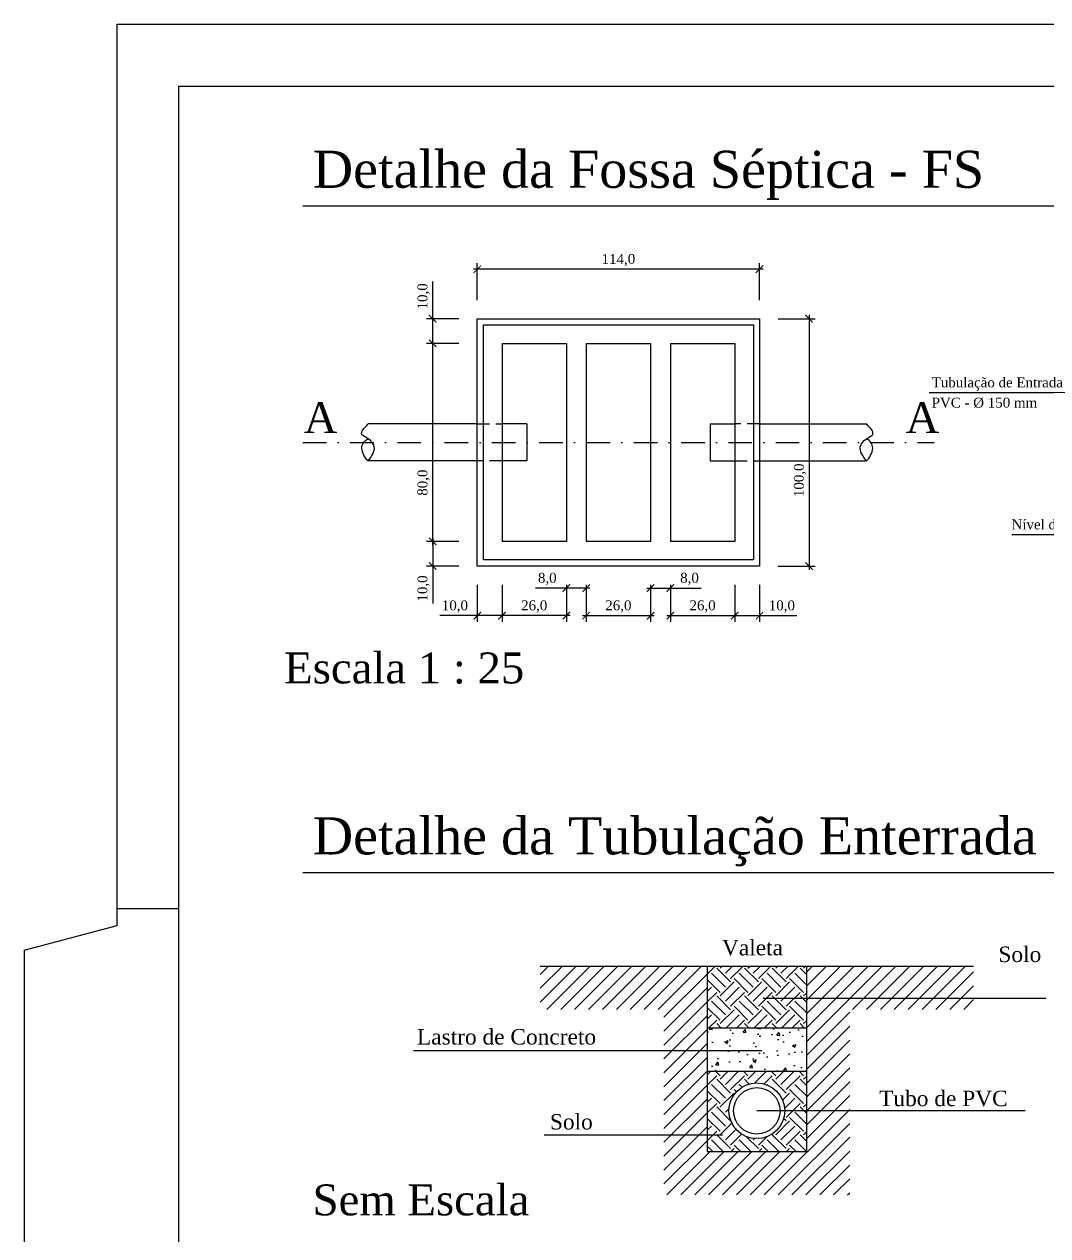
# Model space of a CAD drawing. Header units: millimetres. Extents: x 8900 to 13100, y 733 to 2933.
# Drawn here: x 8900 to 9727, y 1954 to 2933 of the extents above; entities that cross this region are included whole.
import ezdxf
from ezdxf.enums import TextEntityAlignment as Align

# ---------------------------------------------------------------- set-up
doc = ezdxf.new("R2010")
doc.units = ezdxf.units.MM
doc.linetypes.add('DASHDOT', pattern=[25.4, 12.7, -6.35, 0, -6.35])
doc.linetypes.add('HIDDEN', pattern=[0.375, 0.25, -0.125])
for name, color, linetype in [('001 - 0.050', 1, 'Continuous'), ('002 - 0.150', 2, 'Continuous'), ('003 - 0.250', 3, 'Continuous'), ('004 - 0.350', 4, 'Continuous'), ('006 - 0.500', 6, 'Continuous'), ('014 - 1.000', 14, 'Continuous')]:
    doc.layers.add(name, color=color, linetype=linetype)
doc.styles.add('style1', font='BOOKOS.TTF')
doc.styles.add('style2', font='BOOKOSBI.TTF')
doc.styles.add('style4', font='romantic.ttf')
doc.dimstyles.new('Externa', dxfattribs={"dimtxt": 10, "dimasz": 6, "dimexe": 5, "dimexo": 15, "dimgap": 2.5, "dimtad": 1, "dimdec": 1, "dimzin": 4, "dimtxsty": 'style4', "dimblk": 'ARCHTICK', "dimcen": 6, "dimdle": 3, "dimclrd": 256, "dimclre": 256, "dimclrt": 256, "dimadec": 4, "dimazin": 1, "dimtfac": 1, "dimtdec": 1, "dimtmove": 0, "dimatfit": 3, "dimldrblk": 'ARCHTICK', "dimfxl": 1, "dimlwd": -1, "dimlwe": -1, "dimarcsym": 0})
pattern_1 = [(45, (3520.87, -1138.625), (2e-15, 22.45064), [15.875, -15.875]), (45, (3516.66, -1134.415), (2e-15, 22.45064), [15.875, -15.875]), (45, (3512.451, -1130.206), (2e-15, 22.45064), [15.875, -15.875]), (135, (3512.451, -1127.4), (-22.45064, 2e-15), [15.875, -15.875]), (135, (3516.66, -1123.19), (-22.45064, 2e-15), [15.875, -15.875]), (135, (3520.87, -1118.98), (-22.45064, 2e-15), [15.875, -15.875])]

# ---------------------------------------------------------------- blocks, each defined once
blk = doc.blocks.new('_ArchTick')
at = {"color": 0, "const_width": 0.15}
blk.add_lwpolyline([(-0.5, -0.5), (0.5, 0.5)], dxfattribs=at)
blk = doc.blocks.new('*D6')
at = {"layer": '001 - 0.050', "ltscale": 2.5}
for p, q in [((9229.69, 2694.94), (9229.69, 2725.05)), ((9250.69, 2694.94), (9224.69, 2694.94)), ((9229.69, 2671.94), (9229.69, 2694.94)), ((9250.69, 2674.94), (9224.69, 2674.94))]:
    blk.add_line(p, q, dxfattribs=at)
at = {"layer": 'Defpoints', "color": 0, "ltscale": 2.5}
for p in [(9229.69, 2694.94), (9265.69, 2694.94), (9265.69, 2674.94)]:
    blk.add_point(p, dxfattribs=at)
at = {"layer": '001 - 0.050', "ltscale": 2.5, "xscale": 6, "yscale": 6, "zscale": 6}
for p, rotation in [((9229.69, 2694.94), 90), ((9229.69, 2674.94), 270)]:
    blk.add_blockref('_ArchTick', p, dxfattribs=dict(at, rotation=rotation))
at = {"layer": '001 - 0.050', "ltscale": 2.5, "insert": (9222.33, 2713), "char_height": 8, "attachment_point": 5, "rotation": 90, "style": 'style4'}
blk.add_mtext('10,0', dxfattribs=at)
blk = doc.blocks.new('*D7')
at = {"layer": '001 - 0.050', "ltscale": 2.5}
for p, q in [((9229.69, 2517.94), (9229.69, 2494.94)), ((9250.69, 2514.94), (9224.69, 2514.94)), ((9250.69, 2494.94), (9224.69, 2494.94)), ((9229.69, 2494.94), (9229.69, 2464.83))]:
    blk.add_line(p, q, dxfattribs=at)
at = {"layer": 'Defpoints', "color": 0, "ltscale": 2.5}
for p in [(9265.69, 2514.94), (9229.69, 2494.94), (9265.69, 2494.94)]:
    blk.add_point(p, dxfattribs=at)
at = {"layer": '001 - 0.050', "ltscale": 2.5, "xscale": 6, "yscale": 6, "zscale": 6}
for p, rotation in [((9229.69, 2514.94), 90), ((9229.69, 2494.94), 270)]:
    blk.add_blockref('_ArchTick', p, dxfattribs=dict(at, rotation=rotation))
at = {"layer": '001 - 0.050', "ltscale": 2.5, "insert": (9222.33, 2476.89), "char_height": 8, "attachment_point": 5, "rotation": 90, "style": 'style4'}
blk.add_mtext('10,0', dxfattribs=at)
blk = doc.blocks.new('*D8')
at = {"layer": '001 - 0.050', "ltscale": 2.5}
for p, q in [((9265.69, 2479.94), (9265.69, 2449.94)), ((9285.69, 2479.94), (9285.69, 2449.94)), ((9265.69, 2454.94), (9235.57, 2454.94)), ((9288.69, 2454.94), (9265.69, 2454.94))]:
    blk.add_line(p, q, dxfattribs=at)
at = {"layer": 'Defpoints', "color": 0, "ltscale": 2.5}
for p in [(9265.69, 2494.94), (9285.69, 2494.94), (9265.69, 2454.94)]:
    blk.add_point(p, dxfattribs=at)
at = {"layer": '001 - 0.050', "ltscale": 2.5, "xscale": 6, "yscale": 6, "zscale": 6, "rotation": 180}
blk.add_blockref('_ArchTick', (9265.69, 2454.94), dxfattribs=at)
at = {"layer": '001 - 0.050', "ltscale": 2.5, "xscale": 6, "yscale": 6, "zscale": 6}
blk.add_blockref('_ArchTick', (9285.69, 2454.94), dxfattribs=at)
at = {"layer": '001 - 0.050', "ltscale": 2.5, "insert": (9247.63, 2462.29), "char_height": 8, "attachment_point": 5, "style": 'style4'}
blk.add_mtext('10,0', dxfattribs=at)
blk = doc.blocks.new('*D9')
at = {"layer": '001 - 0.050', "ltscale": 2.5}
for p, q in [((9250.69, 2674.94), (9224.69, 2674.94)), ((9229.69, 2511.94), (9229.69, 2677.94)), ((9250.69, 2514.94), (9224.69, 2514.94))]:
    blk.add_line(p, q, dxfattribs=at)
at = {"layer": 'Defpoints', "color": 0, "ltscale": 2.5}
for p in [(9229.69, 2674.94), (9265.69, 2674.94), (9265.69, 2514.94)]:
    blk.add_point(p, dxfattribs=at)
at = {"layer": '001 - 0.050', "ltscale": 2.5, "xscale": 6, "yscale": 6, "zscale": 6}
for p, rotation in [((9229.69, 2674.94), 90), ((9229.69, 2514.94), 270)]:
    blk.add_blockref('_ArchTick', p, dxfattribs=dict(at, rotation=rotation))
at = {"layer": '001 - 0.050', "ltscale": 2.5, "insert": (9222.33, 2562.41), "char_height": 8, "attachment_point": 5, "rotation": 90, "style": 'style4'}
blk.add_mtext('80,0', dxfattribs=at)
blk = doc.blocks.new('*D11')
at = {"layer": '001 - 0.050', "ltscale": 2.5}
for p, q in [((9405.69, 2479.94), (9405.69, 2472.24)), ((9421.69, 2479.94), (9421.69, 2472.24)), ((9402.69, 2477.24), (9421.69, 2477.24)), ((9421.69, 2477.24), (9446.56, 2477.24))]:
    blk.add_line(p, q, dxfattribs=at)
at = {"layer": 'Defpoints', "color": 0, "ltscale": 2.5}
for p in [(9405.69, 2494.94), (9421.69, 2494.94), (9421.69, 2477.24)]:
    blk.add_point(p, dxfattribs=at)
at = {"layer": '001 - 0.050', "ltscale": 2.5, "xscale": 6, "yscale": 6, "zscale": 6, "rotation": 180}
blk.add_blockref('_ArchTick', (9405.69, 2477.24), dxfattribs=at)
at = {"layer": '001 - 0.050', "ltscale": 2.5, "xscale": 6, "yscale": 6, "zscale": 6}
blk.add_blockref('_ArchTick', (9421.69, 2477.24), dxfattribs=at)
at = {"layer": '001 - 0.050', "ltscale": 2.5, "insert": (9437.12, 2484.59), "char_height": 8, "attachment_point": 5, "style": 'style4'}
blk.add_mtext('8,0', dxfattribs=at)
blk = doc.blocks.new('*D12')
at = {"layer": '001 - 0.050', "ltscale": 2.5}
for p, q in [((9353.69, 2479.94), (9353.69, 2449.94)), ((9405.69, 2479.94), (9405.69, 2449.94)), ((9350.69, 2454.94), (9408.69, 2454.94))]:
    blk.add_line(p, q, dxfattribs=at)
at = {"layer": 'Defpoints', "color": 0, "ltscale": 2.5}
for p in [(9353.69, 2494.94), (9405.69, 2494.94), (9405.69, 2454.94)]:
    blk.add_point(p, dxfattribs=at)
at = {"layer": '001 - 0.050', "ltscale": 2.5, "xscale": 6, "yscale": 6, "zscale": 6, "rotation": 180}
blk.add_blockref('_ArchTick', (9353.69, 2454.94), dxfattribs=at)
at = {"layer": '001 - 0.050', "ltscale": 2.5, "xscale": 6, "yscale": 6, "zscale": 6}
blk.add_blockref('_ArchTick', (9405.69, 2454.94), dxfattribs=at)
at = {"layer": '001 - 0.050', "ltscale": 2.5, "insert": (9379.69, 2462.32), "char_height": 8, "attachment_point": 5, "style": 'style4'}
blk.add_mtext('26,0', dxfattribs=at)
blk = doc.blocks.new('*D13')
at = {"layer": '001 - 0.050', "ltscale": 2.5}
for p, q in [((9421.69, 2479.94), (9421.69, 2449.94)), ((9473.69, 2479.94), (9473.69, 2449.94)), ((9418.69, 2454.94), (9476.69, 2454.94))]:
    blk.add_line(p, q, dxfattribs=at)
at = {"layer": 'Defpoints', "color": 0, "ltscale": 2.5}
for p in [(9421.69, 2494.94), (9473.69, 2494.94), (9473.69, 2454.94)]:
    blk.add_point(p, dxfattribs=at)
at = {"layer": '001 - 0.050', "ltscale": 2.5, "xscale": 6, "yscale": 6, "zscale": 6, "rotation": 180}
blk.add_blockref('_ArchTick', (9421.69, 2454.94), dxfattribs=at)
at = {"layer": '001 - 0.050', "ltscale": 2.5, "xscale": 6, "yscale": 6, "zscale": 6}
blk.add_blockref('_ArchTick', (9473.69, 2454.94), dxfattribs=at)
at = {"layer": '001 - 0.050', "ltscale": 2.5, "insert": (9447.69, 2462.32), "char_height": 8, "attachment_point": 5, "style": 'style4'}
blk.add_mtext('26,0', dxfattribs=at)
blk = doc.blocks.new('*D14')
at = {"layer": '001 - 0.050', "ltscale": 2.5}
for p, q in [((9285.69, 2479.94), (9285.69, 2449.94)), ((9337.69, 2479.94), (9337.69, 2449.94)), ((9340.69, 2454.94), (9282.69, 2454.94))]:
    blk.add_line(p, q, dxfattribs=at)
at = {"layer": 'Defpoints', "color": 0, "ltscale": 2.5}
for p in [(9285.69, 2494.94), (9337.69, 2494.94), (9285.69, 2454.94)]:
    blk.add_point(p, dxfattribs=at)
at = {"layer": '001 - 0.050', "ltscale": 2.5, "xscale": 6, "yscale": 6, "zscale": 6, "rotation": 180}
blk.add_blockref('_ArchTick', (9285.69, 2454.94), dxfattribs=at)
at = {"layer": '001 - 0.050', "ltscale": 2.5, "xscale": 6, "yscale": 6, "zscale": 6}
blk.add_blockref('_ArchTick', (9337.69, 2454.94), dxfattribs=at)
at = {"layer": '001 - 0.050', "ltscale": 2.5, "insert": (9311.69, 2462.32), "char_height": 8, "attachment_point": 5, "style": 'style4'}
blk.add_mtext('26,0', dxfattribs=at)
blk = doc.blocks.new('*D15')
at = {"layer": '001 - 0.050', "ltscale": 2.5}
for p, q in [((9337.69, 2479.94), (9337.69, 2472.24)), ((9353.69, 2479.94), (9353.69, 2472.24)), ((9337.69, 2477.24), (9312.82, 2477.24)), ((9356.69, 2477.24), (9337.69, 2477.24))]:
    blk.add_line(p, q, dxfattribs=at)
at = {"layer": 'Defpoints', "color": 0, "ltscale": 2.5}
for p in [(9337.69, 2494.94), (9353.69, 2494.94), (9337.69, 2477.24)]:
    blk.add_point(p, dxfattribs=at)
at = {"layer": '001 - 0.050', "ltscale": 2.5, "xscale": 6, "yscale": 6, "zscale": 6, "rotation": 180}
blk.add_blockref('_ArchTick', (9337.69, 2477.24), dxfattribs=at)
at = {"layer": '001 - 0.050', "ltscale": 2.5, "xscale": 6, "yscale": 6, "zscale": 6}
blk.add_blockref('_ArchTick', (9353.69, 2477.24), dxfattribs=at)
at = {"layer": '001 - 0.050', "ltscale": 2.5, "insert": (9322.25, 2484.59), "char_height": 8, "attachment_point": 5, "style": 'style4'}
blk.add_mtext('8,0', dxfattribs=at)
blk = doc.blocks.new('*D16')
at = {"layer": '001 - 0.050', "ltscale": 2.5}
for p, q in [((9473.69, 2479.94), (9473.69, 2449.94)), ((9493.69, 2479.94), (9493.69, 2449.94)), ((9470.69, 2454.94), (9493.69, 2454.94)), ((9493.69, 2454.94), (9523.8, 2454.94))]:
    blk.add_line(p, q, dxfattribs=at)
at = {"layer": 'Defpoints', "color": 0, "ltscale": 2.5}
for p in [(9473.69, 2494.94), (9493.69, 2494.94), (9493.69, 2454.94)]:
    blk.add_point(p, dxfattribs=at)
at = {"layer": '001 - 0.050', "ltscale": 2.5, "xscale": 6, "yscale": 6, "zscale": 6, "rotation": 180}
blk.add_blockref('_ArchTick', (9473.69, 2454.94), dxfattribs=at)
at = {"layer": '001 - 0.050', "ltscale": 2.5, "xscale": 6, "yscale": 6, "zscale": 6}
blk.add_blockref('_ArchTick', (9493.69, 2454.94), dxfattribs=at)
at = {"layer": '001 - 0.050', "ltscale": 2.5, "insert": (9511.74, 2462.29), "char_height": 8, "attachment_point": 5, "style": 'style4'}
blk.add_mtext('10,0', dxfattribs=at)
blk = doc.blocks.new('*D18')
at = {"layer": '001 - 0.050', "ltscale": 2.5}
for p, q in [((9508.69, 2694.94), (9538.69, 2694.94)), ((9533.69, 2697.94), (9533.69, 2491.94)), ((9508.69, 2494.94), (9538.69, 2494.94))]:
    blk.add_line(p, q, dxfattribs=at)
at = {"layer": 'Defpoints', "color": 0, "ltscale": 2.5}
for p in [(9493.69, 2694.94), (9493.69, 2494.94), (9533.69, 2494.94)]:
    blk.add_point(p, dxfattribs=at)
at = {"layer": '001 - 0.050', "ltscale": 2.5, "xscale": 6, "yscale": 6, "zscale": 6}
for p, rotation in [((9533.69, 2694.94), 90), ((9533.69, 2494.94), 270)]:
    blk.add_blockref('_ArchTick', p, dxfattribs=dict(at, rotation=rotation))
at = {"layer": '001 - 0.050', "ltscale": 2.5, "insert": (9526.33, 2564.33), "char_height": 8, "attachment_point": 5, "rotation": 90, "style": 'style4'}
blk.add_mtext('100,0', dxfattribs=at)
blk = doc.blocks.new('*D19')
at = {"layer": '001 - 0.050', "ltscale": 2.5}
for p, q in [((9496.69, 2734.94), (9262.69, 2734.94)), ((9265.69, 2709.94), (9265.69, 2739.94)), ((9493.69, 2709.94), (9493.69, 2739.94))]:
    blk.add_line(p, q, dxfattribs=at)
at = {"layer": 'Defpoints', "color": 0, "ltscale": 2.5}
for p in [(9265.69, 2734.94), (9265.69, 2694.94), (9493.69, 2694.94)]:
    blk.add_point(p, dxfattribs=at)
at = {"layer": '001 - 0.050', "ltscale": 2.5, "xscale": 6, "yscale": 6, "zscale": 6, "rotation": 180}
blk.add_blockref('_ArchTick', (9265.69, 2734.94), dxfattribs=at)
at = {"layer": '001 - 0.050', "ltscale": 2.5, "xscale": 6, "yscale": 6, "zscale": 6}
blk.add_blockref('_ArchTick', (9493.69, 2734.94), dxfattribs=at)
at = {"layer": '001 - 0.050', "ltscale": 2.5, "insert": (9379.69, 2742.29), "char_height": 8, "attachment_point": 5, "style": 'style4'}
blk.add_mtext('114,0', dxfattribs=at)

msp = doc.modelspace()

# ---------------------------------------------------------------- hatches: boundary and pattern name
at = {"layer": '001 - 0.050', "ltscale": 2.5}
h = msp.add_hatch(dxfattribs=at)
h.set_pattern_fill('LINE', color=256, scale=2.5, angle=45, style=0)
h.set_pattern_definition([(45, (3520.87, -1138.625), (-5.61266, 5.61266), [])])
h.paths.add_polyline_path([(9451.5, 2171.71), (9316.5, 2171.71), (9316.5, 2136.71), (9416.5, 2136.71), (9416.5, 1986.71), (9566.5, 1986.71), (9566.5, 2136.71), (9666.5, 2136.71), (9666.5, 2171.71), (9531.5, 2171.71), (9531.5, 2021.71), (9451.5, 2021.71)])
h = msp.add_hatch(dxfattribs=at)
h.set_pattern_fill('EARTH', color=256, scale=2.5, angle=45, style=0)
h.set_pattern_definition(pattern_1)
h.paths.add_polyline_path([(9531.5, 2121.71), (9531.5, 2171.71), (9451.5, 2171.71), (9451.5, 2121.71)])
h = msp.add_hatch(dxfattribs=at)
h.set_pattern_fill('AR-CONC', color=256, scale=0.15, style=0)
h.set_pattern_definition([(50, (3520.87, -1138.625), (27.3277, -2.39086), [2.8575, -31.4325]), (355, (3520.87, -1138.625), (-5.28642, 28.6585), [2.286, -25.146]), (100.451, (3523.147, -1138.824), (22.04138, 26.2675), [2.4285, -26.7135]), (46.1842, (3520.87, -1131.005), (40.66186, -6.30635), [4.28625, -47.14875]), (96.6356, (3524.26, -1131.53), (35.61064, 37.11383), [3.64275, -40.07025]), (351.184, (3520.87, -1131.005), (35.6107, 37.11377), [3.429, -37.719]), (21, (3524.68, -1132.91), (22.74223, -15.33983), [2.8575, -31.4325]), (326, (3524.68, -1132.91), (9.2703, 27.6282), [2.286, -25.146]), (71.4514, (3526.575, -1134.188), (32.01247, 12.28843), [2.4285, -26.7135]), (37.5, (3520.87, -1138.625), (0.46329, 12.683256), [0, -24.8412, 0, -25.527, 0, -25.24125]), (7.5, (3520.87, -1138.625), (10.02295, 15.027086), [0, -14.5542, 0, -24.2697, 0, -9.62025]), (327.5, (3512.374, -1138.625), (20.33859, -0.859312), [0, -9.525, 0, -29.718, 0, -39.4335]), (317.5, (3508.564, -1138.625), (22.219377, 3.813974), [0, -12.3825, 0, -19.7358, 0, -28.0035])])
h.paths.add_polyline_path([(9531.5, 2086.71), (9531.5, 2121.71), (9451.5, 2121.71), (9451.5, 2086.71)])
h = msp.add_hatch(dxfattribs=at)
h.set_pattern_fill('EARTH', color=256, scale=2.5, angle=45, style=0)
h.set_pattern_definition(pattern_1)
h.paths.add_polyline_path([(9451.5, 2086.71), (9451.5, 2021.71), (9531.5, 2021.71), (9531.5, 2054.71), (9514, 2054.71, -1), (9469, 2054.71, -1), (9514, 2054.71), (9531.5, 2054.71), (9531.5, 2086.71)])

# ---------------------------------------------------------------- linework, layer by layer
at = {"layer": '002 - 0.150'}
for p, q in [((8974.75, 2932.94), (13099.75, 2932.94)), ((8974.75, 2204.55), (8974.75, 2932.94)), ((8899.75, 2184.45), (8974.75, 2204.55)), ((8899.75, 2184.45), (8899.75, 766.44))]:
    msp.add_line(p, q, dxfattribs=at)
at = {"layer": '002 - 0.150', "ltscale": 2.5}
for p, q in [((9760.76, 2635.04), (9630.82, 2635.04)), ((9265.69, 2609.94), (9177.51, 2609.94)), ((9305.69, 2609.94), (9285.69, 2609.94)), ((9305.69, 2609.94), (9305.69, 2579.94)), ((9453.69, 2609.94), (9473.69, 2609.94)), ((9453.69, 2609.94), (9453.69, 2579.94)), ((9493.69, 2609.94), (9580.1, 2609.94)), ((9265.69, 2579.94), (9177.51, 2579.94)), ((9305.69, 2579.94), (9285.69, 2579.94)), ((9453.69, 2579.94), (9473.69, 2579.94)), ((9493.69, 2579.94), (9580.1, 2579.94)), ((9837.02, 2520.26), (9697.6, 2520.26)), ((9024.75, 2217.94), (8974.75, 2217.94)), ((9724.85, 2145.43), (9496.73, 2145.43)), ((9214.14, 2103.42), (9495.59, 2103.42)), ((9708.34, 2054.71), (9491.5, 2054.71)), ((9319.69, 2035.41), (9463.81, 2035.41))]:
    msp.add_line(p, q, dxfattribs=at)
at = {"layer": '002 - 0.150', "linetype": 'HIDDEN', "ltscale": 40}
for p, q in [((9265.69, 2609.94), (9285.69, 2609.94)), ((9493.69, 2609.94), (9473.69, 2609.94)), ((9285.69, 2579.94), (9265.69, 2579.94)), ((9473.69, 2579.94), (9493.69, 2579.94))]:
    msp.add_line(p, q, dxfattribs=at)
at = {"layer": '002 - 0.150', "ltscale": 2.5}
for points in [[(9177.51, 2579.94), (9182.51, 2591.44), (9177.51, 2597.94), (9172.51, 2601.44), (9177.51, 2609.94)], [(9580.1, 2579.94), (9575.1, 2591.44), (9580.1, 2597.94), (9585.1, 2601.44), (9580.1, 2609.94)]]:
    msp.add_spline(points, degree=3, dxfattribs=at)
for points in [[(9177.51, 2579.94), (9175.08, 2582.06), (9170.22, 2591.29), (9174.52, 2596.12), (9177.51, 2597.94)], [(9580.1, 2579.94), (9582.53, 2582.06), (9587.38, 2591.29), (9583.09, 2596.12), (9580.1, 2597.94)]]:
    msp.add_open_spline(points, degree=3, dxfattribs=at)
at = {"layer": '003 - 0.250', "ltscale": 2.5}
for p, q in [((9285.69, 2674.94), (9285.69, 2514.94)), ((9285.69, 2674.94), (9337.69, 2674.94)), ((9337.69, 2674.94), (9337.69, 2514.94)), ((9353.69, 2674.94), (9353.69, 2514.94)), ((9353.69, 2674.94), (9405.69, 2674.94)), ((9405.69, 2674.94), (9405.69, 2514.94)), ((9421.69, 2674.94), (9421.69, 2514.94)), ((9421.69, 2674.94), (9473.69, 2674.94)), ((9473.69, 2674.94), (9473.69, 2514.94)), ((9337.69, 2514.94), (9285.69, 2514.94)), ((9405.69, 2514.94), (9353.69, 2514.94)), ((9473.69, 2514.94), (9421.69, 2514.94)), ((9451.5, 2171.71), (9531.5, 2171.71)), ((9451.5, 2121.71), (9531.5, 2121.71)), ((9451.5, 2086.71), (9531.5, 2086.71))]:
    msp.add_line(p, q, dxfattribs=at)
at = {"layer": '004 - 0.350', "ltscale": 2.5}
for p, q in [((9265.69, 2494.94), (9265.69, 2694.94)), ((9265.69, 2694.94), (9493.69, 2694.94)), ((9493.69, 2694.94), (9493.69, 2494.94)), ((9493.69, 2494.94), (9265.69, 2494.94))]:
    msp.add_line(p, q, dxfattribs=at)
at = {"layer": '004 - 0.350', "ltscale": 40}
for p, q in [((9270.69, 2499.94), (9270.69, 2689.94)), ((9270.69, 2689.94), (9488.69, 2689.94)), ((9488.69, 2689.94), (9488.69, 2499.94)), ((9488.69, 2499.94), (9270.69, 2499.94))]:
    msp.add_line(p, q, dxfattribs=at)
at = {"layer": '004 - 0.350', "ltscale": 2.5}
for radius in [22.5, 18.75]:
    msp.add_circle((9491.5, 2054.71), radius, dxfattribs=at)
at = {"layer": '006 - 0.500'}
for p, q in [((9831.78, 2785.76), (9124.75, 2785.76)), ((9908.58, 2246.97), (9124.75, 2246.97))]:
    msp.add_line(p, q, dxfattribs=at)
at = {"layer": '006 - 0.500', "linetype": 'DASHDOT', "ltscale": 1.5}
msp.add_line((9124.75, 2594.94), (9634.73, 2594.94), dxfattribs=at)
at = {"layer": '006 - 0.500', "ltscale": 2.5}
for p, q in [((9316.5, 2171.71), (9451.5, 2171.71)), ((9451.5, 2171.71), (9451.5, 2021.71)), ((9531.5, 2171.71), (9531.5, 2021.71)), ((9531.5, 2171.71), (9666.5, 2171.71)), ((9451.5, 2021.71), (9531.5, 2021.71))]:
    msp.add_line(p, q, dxfattribs=at)
at = {"layer": '014 - 1.000'}
msp.add_lwpolyline([(9024.75, 2882.94), (13049.75, 2882.94), (13049.75, 782.94), (9024.75, 782.94)], close=True, dxfattribs=at)

# ---------------------------------------------------------------- texts
at = {"layer": '001 - 0.050', "style": 'style2'}
for s, height, p in [('Detalhe da Fossa Séptica - FS', 30, (9132.69, 2800.73, -416.7)), ('Escala 1 : 25', 25, (9109.69, 2400.17, -416.7)), ('Detalhe da Tubulação Enterrada', 30, (9132.69, 2261.94, -416.7)), ('Sem Escala', 25, (9132.69, 1970.22, -416.7))]:
    msp.add_text(s, height=height, dxfattribs=at).set_placement(p)
at = {"layer": '001 - 0.050', "ltscale": 2.5, "style": 'style1'}
for s, height, p in [('Tubulação de Entrada', 8, (9632.74, 2637.04)), ('PVC - %%c 150 mm', 8, (9632.74, 2620.69)), ('Nível do Sépto', 8, (9697.27, 2522.26)), ('Valeta', 12.5, (9463.36, 2176.64)), ('Solo', 12.5, (9686.65, 2171.22)), ('Lastro de Concreto', 12.5, (9216.96, 2104.54)), ('Tubo de PVC', 12.5, (9590.3, 2054.73)), ('Solo', 12.5, (9324.37, 2035.87))]:
    msp.add_text(s, height=height, dxfattribs=at).set_placement(p, align=Align.BOTTOM_LEFT)
for p in [(9139.15, 2594.94), (9625.31, 2594.94)]:
    msp.add_text('A', height=25, dxfattribs=at).set_placement(p, align=Align.BOTTOM_CENTER)

# ---------------------------------------------------------------- dimensions: what is measured, and where the dimension line sits
at = {"layer": '001 - 0.050', "ltscale": 2.5}
for base, p1, p2, text, override, picture, middle in [((9265.69, 2734.94), (9493.69, 2694.94), (9265.69, 2694.94), '114,0', {"dimtxt": 8}, '*D19', (9379.69, 2742.29)), ((9265.69, 2454.94), (9285.69, 2494.94), (9265.69, 2494.94), '10,0', {"dimtxt": 8}, '*D8', (9247.63, 2462.29)), ((9285.69, 2454.94), (9337.69, 2494.94), (9285.69, 2494.94), '26,0', {"dimtxt": 8}, '*D14', (9311.69, 2462.32)), ((9337.69, 2477.24), (9353.69, 2494.94), (9337.69, 2494.94), '8,0', {"dimtxt": 8, "dimzin": 8}, '*D15', (9322.25, 2484.59)), ((9405.69, 2454.94), (9353.69, 2494.94), (9405.69, 2494.94), '26,0', {"dimtxt": 8}, '*D12', (9379.69, 2462.32)), ((9421.69, 2477.24), (9405.69, 2494.94), (9421.69, 2494.94), '8,0', {"dimtxt": 8, "dimzin": 8}, '*D11', (9437.12, 2484.59)), ((9473.69, 2454.94), (9421.69, 2494.94), (9473.69, 2494.94), '26,0', {"dimtxt": 8}, '*D13', (9447.69, 2462.32)), ((9493.69, 2454.94), (9473.69, 2494.94), (9493.69, 2494.94), '10,0', {"dimtxt": 8}, '*D16', (9511.74, 2462.29))]:
    dim = msp.add_linear_dim(base=base, p1=p1, p2=p2, text=text, dimstyle='Externa', override=override, dxfattribs=at)
    dim.commit()
    dim.dimension.update_dxf_attribs({"geometry": picture, "text_midpoint": middle})
for base, p1, p2, picture, middle in [((9229.69, 2694.94), (9265.69, 2674.94), (9265.69, 2694.94), '*D6', (9222.33, 2713)), ((9229.69, 2494.94), (9265.69, 2514.94), (9265.69, 2494.94), '*D7', (9222.33, 2476.89))]:
    dim = msp.add_linear_dim(base=base, p1=p1, p2=p2, angle=90, text='10,0', dimstyle='Externa', override={"dimtxt": 8}, dxfattribs=at)
    dim.commit()
    dim.dimension.update_dxf_attribs({"geometry": picture, "text_midpoint": middle})
for base, p1, p2, text, picture, middle in [((9533.69, 2494.94), (9493.69, 2694.94), (9493.69, 2494.94), '100,0', '*D18', (9533.69, 2564.33)), ((9229.69, 2674.94), (9265.69, 2514.94), (9265.69, 2674.94), '80,0', '*D9', (9229.69, 2562.41))]:
    dim = msp.add_linear_dim(base=base, p1=p1, p2=p2, angle=90, text=text, dimstyle='Externa', override={"dimtxt": 8}, dxfattribs=at)
    dim.commit()
    dim.dimension.update_dxf_attribs({"geometry": picture, "text_midpoint": middle, "dimtype": 160})

doc.saveas('drawing.dxf')
